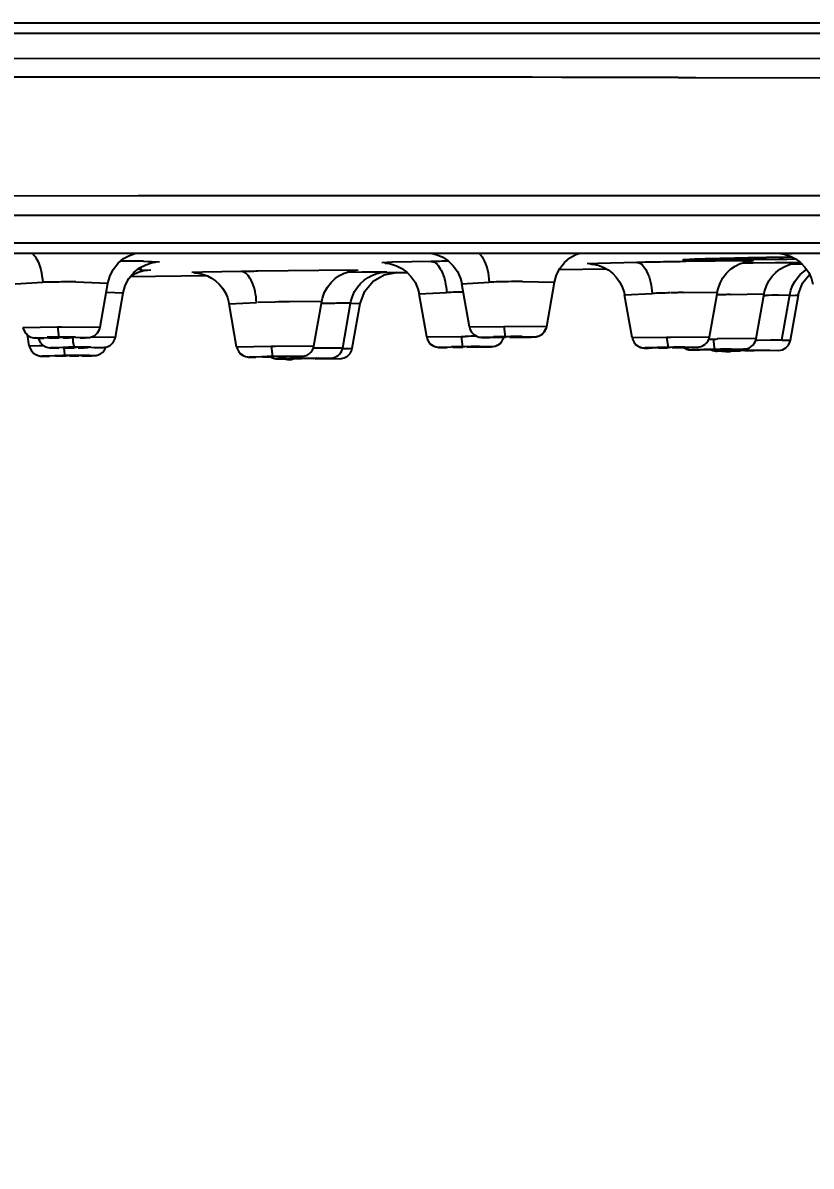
# Model space of a CAD drawing. Header units: millimetres. Extents: x 4625 to 5171, y -2661 to -1889.
# Drawn here: x 4986.53 to 4994.4, y -2126.77 to -2115.35 of the extents above; entities that cross this region are included whole.
import ezdxf

# ---------------------------------------------------------------- set-up
doc = ezdxf.new("R2010")
doc.units = ezdxf.units.MM
doc.header["$LTSCALE"] = 0.1
doc.layers.add('DIM', color=3, linetype='Continuous')
doc.styles.get("Standard").update_dxf_attribs({"font": 'arial.ttf'})
doc.dimstyles.new('ISO-25', dxfattribs={"dimtxt": 2.5, "dimasz": 2.5, "dimexe": 1.25, "dimexo": 0.625, "dimtad": 1, "dimlfac": 5, "dimtxsty": 'Standard', "dimcen": 2.5, "dimadec": 0, "dimazin": 0, "dimtfac": 1, "dimtmove": 0, "dimatfit": 3, "dimfxl": 0, "dimarcsym": 0})

# ---------------------------------------------------------------- blocks, each defined once
blk = doc.blocks.new('*D5')
at = {"layer": 'Defpoints', "color": 0}
for p in [(4952.761, -2117.08), (5002.107, -2117.079), (5002.107, -2136.937)]:
    blk.add_point(p, dxfattribs=at)
at = {"layer": 'DIM', "color": 0, "lineweight": -2}
for p, q in [((4952.761, -2117.705), (4952.761, -2138.187)), ((5002.107, -2117.704), (5002.107, -2138.187)), ((4956.761, -2136.937), (4998.107, -2136.937))]:
    blk.add_line(p, q, dxfattribs=at)
at = {"layer": 'DIM', "color": 0}
for points in [[(4956.761, -2136.271), (4956.761, -2137.604), (4952.761, -2136.937)], [(4998.107, -2136.271), (4998.107, -2137.604), (5002.107, -2136.937)]]:
    blk.add_solid(points, dxfattribs=at)
at = {"layer": 'DIM', "color": 0, "insert": (4977.434, -2134.27), "char_height": 4, "attachment_point": 5}
blk.add_mtext('197', dxfattribs=at)

msp = doc.modelspace()

# ---------------------------------------------------------------- linework, layer by layer
at = {"color": 7, "linetype": 'Continuous'}
for p, q in [((4953.2923, -2115.3532), (5001.576, -2115.3532)), ((5001.0551, -2115.4599), (4983.2471, -2115.4595)), ((4983.339, -2115.7104), (5001.2571, -2115.7051)), ((4993.0743, -2115.899), (4993.252, -2115.8992)), ((4993.252, -2115.8992), (4995.4231, -2115.9022)), ((4986.2954, -2117.0789), (4987.6827, -2117.0786)), ((4987.6827, -2117.0786), (4987.7777, -2117.0786)), ((4987.7777, -2117.0786), (4987.8517, -2117.0786)), ((4987.8517, -2117.0786), (4987.8802, -2117.0786)), ((4987.8802, -2117.0786), (4988.0616, -2117.0785)), ((4988.0616, -2117.0785), (4989.9665, -2117.078)), ((4989.9665, -2117.078), (4990.1809, -2117.078)), ((4990.1809, -2117.078), (4990.4236, -2117.0779)), ((4990.4236, -2117.0779), (4990.4793, -2117.0779)), ((4990.4793, -2117.0779), (4990.6224, -2117.0779)), ((4990.6224, -2117.0779), (4991.737, -2117.0777)), ((4991.737, -2117.0777), (4991.9584, -2117.0777)), ((4991.9584, -2117.0777), (4992.0156, -2117.0777)), ((4992.0156, -2117.0777), (4992.1507, -2117.0776)), ((4992.1507, -2117.0776), (4992.2363, -2117.0776)), ((4992.2363, -2117.0776), (4992.3631, -2117.0776)), ((4992.3631, -2117.0776), (4992.8197, -2117.0776)), ((4992.8197, -2117.0776), (4993.0335, -2117.0776)), ((4993.0335, -2117.0776), (4993.7869, -2117.0777)), ((4993.7869, -2117.0777), (4993.919, -2117.0777)), ((4993.919, -2117.0777), (4994.0196, -2117.0777)), ((4994.0196, -2117.0777), (4994.1373, -2117.0777)), ((4994.1373, -2117.0777), (4994.2219, -2117.0778)), ((4994.2219, -2117.0778), (4995.5026, -2117.0782)), ((4995.1371, -2117.2758), (4977.4343, -2117.276)), ((4980.2278, -2117.5494), (4995.0012, -2117.5494)), ((5001.5766, -2117.6558), (4953.292, -2117.6558)), ((4987.7366, -2117.7337), (4987.8965, -2117.741)), ((4987.862, -2117.7425), (4987.7858, -2117.7455)), ((4990.223, -2117.7446), (4990.1157, -2117.7496)), ((4990.6096, -2117.7362), (4990.223, -2117.7446)), ((4992.2738, -2117.7547), (4992.1662, -2117.7589)), ((4992.6607, -2117.7458), (4992.2738, -2117.7547)), ((4993.1517, -2117.7372), (4993.0932, -2117.7382)), ((4993.1496, -2117.7182), (4993.2084, -2117.7154)), ((4993.739, -2117.73), (4993.1517, -2117.7372)), ((4993.2084, -2117.7154), (4993.2203, -2117.715)), ((4993.2203, -2117.715), (4993.4029, -2117.7096)), ((4993.284, -2117.7226), (4994.0844, -2117.7134)), ((4993.4015, -2117.7097), (4993.3844, -2117.7101)), ((4993.4029, -2117.7096), (4993.6652, -2117.7036)), ((4993.664, -2117.7036), (4993.64, -2117.7041)), ((4993.6652, -2117.7036), (4993.9559, -2117.6978)), ((4993.8033, -2117.7544), (4993.7037, -2117.7562)), ((4993.7196, -2117.7354), (4993.8059, -2117.7325)), ((4993.8259, -2117.7318), (4993.739, -2117.73)), ((4993.82, -2117.7541), (4993.8033, -2117.7544)), ((4994.0432, -2117.7504), (4993.82, -2117.7541)), ((4994.126, -2117.6947), (4993.9553, -2117.6978)), ((4993.9553, -2117.6978), (4993.9559, -2117.6978)), ((4994.0844, -2117.7134), (4994.1601, -2117.7121)), ((4994.2158, -2117.6932), (4994.126, -2117.6947)), ((4994.1601, -2117.7121), (4994.2487, -2117.7106)), ((4994.2055, -2117.7481), (4994.1683, -2117.7486)), ((4994.1857, -2117.7519), (4994.2756, -2117.7491)), ((4994.2935, -2117.7483), (4994.2055, -2117.7481)), ((4994.2706, -2117.7493), (4994.2744, -2117.749)), ((4994.3148, -2117.7622), (4994.2993, -2117.7625)), ((4987.6009, -2117.8861), (4988.3634, -2117.8764)), ((4987.6129, -2117.8788), (4987.6446, -2117.8597)), ((4987.7021, -2117.8239), (4987.8088, -2117.8197)), ((4988.3249, -2117.8439), (4988.2175, -2117.8474)), ((4988.7113, -2117.8366), (4988.3249, -2117.8439)), ((4989.7899, -2117.8236), (4988.8778, -2117.834)), ((4989.9144, -2117.844), (4989.767, -2117.8459)), ((4989.7713, -2117.8284), (4989.8586, -2117.8258)), ((4989.8778, -2117.8252), (4989.7899, -2117.8236)), ((4990.0581, -2117.8446), (4990.1503, -2117.8424)), ((4990.1659, -2117.8418), (4990.077, -2117.8421)), ((4990.2618, -2117.8474), (4990.1027, -2117.85)), ((4990.2616, -2117.8474), (4990.3681, -2117.8454)), ((4991.887, -2117.8174), (4992.3551, -2117.8087)), ((4994.2776, -2117.7629), (4994.1999, -2117.7644)), ((4994.2993, -2117.7625), (4994.2776, -2117.7629)), ((4994.3177, -2117.9519), (4994.3864, -2117.8664)), ((4986.4544, -2117.9604), (4986.7288, -2117.9442)), ((4987.0614, -2117.9404), (4987.3806, -2117.9519)), ((4987.303, -2118.3918), (4987.3806, -2117.9519)), ((4987.5331, -2118.0493), (4987.5535, -2117.9772)), ((4987.5907, -2117.906), (4987.6133, -2117.8786)), ((4990.9137, -2117.9577), (4991.1884, -2117.9422)), ((4990.99, -2118.3901), (4990.9137, -2117.9577)), ((4991.52, -2117.9363), (4991.8399, -2117.9433)), ((4991.762, -2118.3851), (4991.8399, -2117.9433)), ((4987.367, -2118.0429), (4987.5337, -2118.0494)), ((4987.4559, -2118.4906), (4987.5337, -2118.0494)), ((4990.488, -2118.0599), (4990.7628, -2118.0461)), ((4990.5638, -2118.49), (4990.488, -2118.0599)), ((4992.5399, -2118.0691), (4992.815, -2118.0558)), ((4992.6153, -2118.4968), (4992.5399, -2118.0691)), ((4993.0631, -2118.0477), (4993.0005, -2118.0496)), ((4993.1262, -2118.0459), (4993.466, -2118.0415)), ((4993.3874, -2118.4877), (4993.466, -2118.0415)), ((4993.5304, -2118.0683), (4993.4674, -2118.0705)), ((4993.5928, -2118.0662), (4993.9333, -2118.0585)), ((4993.8543, -2118.5062), (4993.9333, -2118.0585)), ((4993.9313, -2118.0764), (4993.9452, -2118.0759)), ((4994.0753, -2118.0717), (4994.1897, -2118.0688)), ((4994.1106, -2118.5174), (4994.1897, -2118.0688)), ((4994.194, -2118.0751), (4994.2458, -2118.0733)), ((4994.1961, -2118.5211), (4994.2753, -2118.0721)), ((4994.2458, -2118.0733), (4994.2753, -2118.0721)), ((4988.5901, -2118.1578), (4988.8649, -2118.1465)), ((4988.6658, -2118.587), (4988.5901, -2118.1578)), ((4989.0512, -2118.1414), (4988.878, -2118.1463)), ((4989.1949, -2118.1379), (4989.1758, -2118.1384)), ((4989.5158, -2118.1343), (4989.1949, -2118.1379)), ((4989.4379, -2118.5796), (4989.5164, -2118.1343)), ((4989.8038, -2118.1516), (4989.689, -2118.1532)), ((4989.7252, -2118.5975), (4989.8038, -2118.1516)), ((4989.8995, -2118.1572), (4989.8063, -2118.1599)), ((4989.8208, -2118.6034), (4989.8995, -2118.1572)), ((4986.5311, -2118.3948), (4986.8756, -2118.3887)), ((4986.8756, -2118.3887), (4986.9167, -2118.3885)), ((4986.8756, -2118.3887), (4986.8894, -2118.492)), ((4986.9167, -2118.3885), (4987.303, -2118.3917)), ((4990.9901, -2118.3901), (4991.3343, -2118.384)), ((4991.3343, -2118.384), (4991.3756, -2118.3837)), ((4991.3343, -2118.384), (4991.3486, -2118.4872)), ((4991.3756, -2118.3837), (4991.762, -2118.3851)), ((4986.5953, -2118.5777), (4986.5763, -2118.4701)), ((4986.7906, -2118.5014), (4986.6555, -2118.4985)), ((4986.7078, -2118.5493), (4986.732, -2118.5733)), ((4986.7147, -2118.5008), (4986.7409, -2118.5011)), ((4986.7917, -2118.4972), (4986.8802, -2118.4985)), ((4986.9026, -2118.4944), (4986.8062, -2118.4961)), ((4986.8062, -2118.4961), (4986.8208, -2118.4967)), ((4986.9449, -2118.4916), (4986.8894, -2118.4919)), ((4986.9168, -2118.4943), (4986.9026, -2118.4944)), ((4987.0417, -2118.4958), (4986.9549, -2118.4945)), ((4986.9891, -2118.498), (4987.0272, -2118.4969)), ((4987.0272, -2118.4969), (4987.0126, -2118.4964)), ((4987.0287, -2118.5007), (4987.0311, -2118.541)), ((4987.0311, -2118.541), (4987.0424, -2118.5927)), ((4987.0565, -2118.4916), (4987.1807, -2118.4949)), ((4987.1034, -2118.4988), (4987.1301, -2118.4981)), ((4987.2188, -2118.4887), (4987.4558, -2118.4906)), ((4990.5639, -2118.4899), (4990.9078, -2118.4843)), ((4990.9078, -2118.4843), (4990.9492, -2118.4839)), ((4990.9078, -2118.4843), (4990.9226, -2118.5876)), ((4991.2497, -2118.4954), (4991.115, -2118.4937)), ((4991.1725, -2118.4953), (4991.1949, -2118.4954)), ((4991.2506, -2118.492), (4991.3395, -2118.4927)), ((4991.3611, -2118.4891), (4991.265, -2118.491)), ((4991.265, -2118.491), (4991.2796, -2118.4914)), ((4991.3284, -2118.5087), (4991.3323, -2118.4951)), ((4991.4041, -2118.4866), (4991.3486, -2118.4872)), ((4991.3756, -2118.489), (4991.3611, -2118.4891)), ((4991.3901, -2118.4926), (4991.4861, -2118.4907)), ((4991.5006, -2118.4897), (4991.4142, -2118.489)), ((4991.4861, -2118.4907), (4991.4716, -2118.4903)), ((4991.4858, -2118.4934), (4991.5521, -2118.4921)), ((4991.5157, -2118.4862), (4991.6401, -2118.4883)), ((4991.5521, -2118.4921), (4991.5847, -2118.4913)), ((4991.5789, -2118.4915), (4991.6058, -2118.4907)), ((4991.6012, -2118.4908), (4991.6226, -2118.49)), ((4991.6191, -2118.4902), (4991.6355, -2118.4894)), ((4992.6153, -2118.4967), (4992.6213, -2118.5184)), ((4992.6154, -2118.4967), (4992.959, -2118.491)), ((4992.959, -2118.4909), (4993.0005, -2118.4905)), ((4992.959, -2118.491), (4992.9743, -2118.5942)), ((4993.0005, -2118.4905), (4993.3873, -2118.4877)), ((4993.3866, -2118.5112), (4993.4258, -2118.5107)), ((4993.4258, -2118.5107), (4993.4535, -2118.5103)), ((4993.4258, -2118.5107), (4993.4292, -2118.5626)), ((4993.4535, -2118.5103), (4993.4674, -2118.5101)), ((4993.8543, -2118.5062), (4993.4674, -2118.5101)), ((4993.8516, -2118.5205), (4993.8716, -2118.5203)), ((4993.8716, -2118.5203), (4993.997, -2118.5186)), ((4993.997, -2118.5186), (4994.1106, -2118.5174)), ((4994.1142, -2118.5223), (4994.1663, -2118.5215)), ((4994.1663, -2118.5215), (4994.196, -2118.5211)), ((4994.1751, -2118.5715), (4994.1908, -2118.541)), ((4994.1908, -2118.541), (4994.196, -2118.5211)), ((4986.5954, -2118.5777), (4986.6942, -2118.5754)), ((4986.6162, -2118.6278), (4986.6366, -2118.6505)), ((4986.6942, -2118.5754), (4986.7312, -2118.5749)), ((4986.9319, -2118.5941), (4986.8079, -2118.5982)), ((4986.9409, -2118.6016), (4986.9478, -2118.6622)), ((4986.9445, -2118.5971), (4987.0332, -2118.5977)), ((4986.9478, -2118.6622), (4986.9541, -2118.6762)), ((4987.0095, -2118.6756), (4986.9541, -2118.6762)), ((4987.0551, -2118.5945), (4986.9589, -2118.5962)), ((4986.9589, -2118.5962), (4986.9735, -2118.5966)), ((4987.0573, -2118.6752), (4987.0095, -2118.6756)), ((4987.0979, -2118.5923), (4987.0424, -2118.5927)), ((4987.0695, -2118.5944), (4987.0551, -2118.5945)), ((4987.072, -2118.675), (4987.0573, -2118.6752)), ((4987.1017, -2118.6748), (4987.072, -2118.675)), ((4987.1211, -2118.6747), (4987.1017, -2118.6748)), ((4987.1945, -2118.5951), (4987.1079, -2118.5944)), ((4987.1419, -2118.5969), (4987.18, -2118.596)), ((4987.18, -2118.596), (4987.1654, -2118.5956)), ((4987.1993, -2118.6746), (4987.2456, -2118.6754)), ((4987.2095, -2118.5919), (4987.3338, -2118.5939)), ((4987.2463, -2118.5973), (4987.273, -2118.5967)), ((4987.25, -2118.6755), (4987.2624, -2118.6742)), ((4987.2608, -2118.6745), (4987.2819, -2118.6697)), ((4987.2624, -2118.6742), (4987.2833, -2118.6693)), ((4988.6658, -2118.587), (4988.6728, -2118.6113)), ((4988.6659, -2118.587), (4989.0098, -2118.5822)), ((4989.0098, -2118.5821), (4989.0512, -2118.5817)), ((4989.0098, -2118.5822), (4989.0247, -2118.6855)), ((4989.0512, -2118.5818), (4989.4378, -2118.5796)), ((4989.4338, -2118.5998), (4989.4864, -2118.5993)), ((4989.4864, -2118.5993), (4989.7251, -2118.5975)), ((4989.727, -2118.6044), (4989.7911, -2118.6037)), ((4989.7911, -2118.6037), (4989.8208, -2118.6034)), ((4989.7996, -2118.654), (4989.8155, -2118.6234)), ((4989.8155, -2118.6234), (4989.8208, -2118.6034)), ((4990.8126, -2118.5938), (4990.6885, -2118.5932)), ((4990.6921, -2118.5938), (4990.7042, -2118.594)), ((4990.7011, -2118.5939), (4990.7176, -2118.5941)), ((4990.7129, -2118.5941), (4990.734, -2118.5942)), ((4990.7279, -2118.5941), (4990.7664, -2118.5941)), ((4990.8242, -2118.5915), (4990.9136, -2118.5913)), ((4990.9343, -2118.5888), (4990.8386, -2118.5907)), ((4990.8386, -2118.5907), (4990.8532, -2118.5909)), ((4990.9136, -2118.5913), (4990.9238, -2118.5911)), ((4990.9781, -2118.5868), (4990.9226, -2118.5875)), ((4990.9492, -2118.5886), (4990.9343, -2118.5888)), ((4990.9641, -2118.5909), (4991.0598, -2118.589)), ((4991.0742, -2118.5882), (4990.9883, -2118.5883)), ((4991.0598, -2118.589), (4991.0453, -2118.5888)), ((4991.06, -2118.5908), (4991.1529, -2118.5889)), ((4991.0897, -2118.5857), (4991.2144, -2118.5864)), ((4991.1529, -2118.5889), (4991.1848, -2118.588)), ((4991.1748, -2118.5883), (4991.198, -2118.5876)), ((4991.1921, -2118.5878), (4991.2083, -2118.5871)), ((4991.2053, -2118.5873), (4991.2165, -2118.5867)), ((4991.2154, -2118.5867), (4991.2262, -2118.5858)), ((4992.7394, -2118.6003), (4992.7468, -2118.6004)), ((4992.865, -2118.5994), (4992.7406, -2118.6)), ((4992.7793, -2118.6003), (4992.8142, -2118.6)), ((4992.8755, -2118.5977), (4992.9654, -2118.5968)), ((4992.9852, -2118.595), (4992.8898, -2118.597)), ((4992.8898, -2118.597), (4992.9043, -2118.597)), ((4993.0297, -2118.5933), (4992.9743, -2118.5942)), ((4993.0005, -2118.5947), (4992.9852, -2118.595)), ((4993.0159, -2118.5961), (4993.1112, -2118.594)), ((4993.0401, -2118.5942), (4993.0259, -2118.5945)), ((4993.1255, -2118.5934), (4993.0401, -2118.5942)), ((4993.1112, -2118.594), (4993.0967, -2118.594)), ((4993.1103, -2118.5953), (4993.1873, -2118.5936)), ((4993.1415, -2118.5916), (4993.2664, -2118.5909)), ((4993.1873, -2118.5936), (4993.2246, -2118.5927)), ((4993.1939, -2118.6192), (4993.203, -2118.6198)), ((4993.203, -2118.6198), (4993.2184, -2118.6199)), ((4993.3324, -2118.6183), (4993.2079, -2118.6197)), ((4993.2184, -2118.6199), (4993.2886, -2118.619)), ((4993.2246, -2118.5927), (4993.2502, -2118.5919)), ((4993.3424, -2118.6171), (4993.4326, -2118.6158)), ((4993.4518, -2118.6144), (4993.3567, -2118.6165)), ((4993.3567, -2118.6165), (4993.3712, -2118.6164)), ((4993.4213, -2118.6249), (4993.4378, -2118.6294)), ((4993.4292, -2118.5626), (4993.4349, -2118.6001)), ((4993.4349, -2118.6001), (4993.4415, -2118.614)), ((4993.4969, -2118.6129), (4993.4415, -2118.6139)), ((4993.4674, -2118.6141), (4993.4518, -2118.6144)), ((4993.4642, -2118.6317), (4993.5774, -2118.6298)), ((4993.5875, -2118.6286), (4993.4687, -2118.6324)), ((4993.483, -2118.6149), (4993.5781, -2118.6127)), ((4993.5073, -2118.6134), (4993.4928, -2118.6137)), ((4993.5924, -2118.6122), (4993.5073, -2118.6134)), ((4993.5189, -2118.6309), (4993.5498, -2118.6356)), ((4993.5499, -2118.6356), (4993.5961, -2118.6346)), ((4993.5623, -2118.6139), (4993.6741, -2118.6114)), ((4993.5781, -2118.6127), (4993.5637, -2118.6128)), ((4993.6978, -2118.6262), (4993.5875, -2118.6286)), ((4993.5986, -2118.6288), (4993.661, -2118.6278)), ((4993.6086, -2118.6108), (4993.7336, -2118.6094)), ((4993.7079, -2118.6263), (4993.6129, -2118.6284)), ((4993.6129, -2118.6284), (4993.6274, -2118.6282)), ((4993.661, -2118.6278), (4993.689, -2118.6272)), ((4993.6741, -2118.6114), (4993.7135, -2118.6103)), ((4993.6909, -2118.6114), (4993.6978, -2118.6262)), ((4993.7532, -2118.625), (4993.6978, -2118.6262)), ((4993.7236, -2118.6259), (4993.7079, -2118.6263)), ((4993.7135, -2118.6103), (4993.7289, -2118.6098)), ((4993.7394, -2118.6262), (4993.8344, -2118.6241)), ((4993.7637, -2118.6252), (4993.749, -2118.6255)), ((4993.865, -2118.6228), (4993.7532, -2118.625)), ((4993.8486, -2118.6236), (4993.7637, -2118.6252)), ((4993.8167, -2118.6249), (4993.9279, -2118.6224)), ((4993.8344, -2118.6241), (4993.8199, -2118.6243)), ((4994.0755, -2118.6244), (4993.8248, -2118.6297)), ((4993.865, -2118.6228), (4993.9901, -2118.6207)), ((4986.8436, -2118.6777), (4986.7197, -2118.681)), ((4986.8559, -2118.6795), (4986.9449, -2118.6795)), ((4986.9446, -2118.6775), (4986.8703, -2118.6789)), ((4986.8703, -2118.6789), (4986.8849, -2118.679)), ((4986.9663, -2118.6773), (4986.9446, -2118.6775)), ((4986.9449, -2118.6795), (4986.9555, -2118.6793)), ((4986.9809, -2118.6771), (4986.9663, -2118.6773)), ((4986.9954, -2118.6792), (4987.0914, -2118.6776)), ((4987.1058, -2118.6769), (4987.0434, -2118.6766)), ((4987.0914, -2118.6776), (4987.0801, -2118.6774)), ((4987.1183, -2118.6788), (4987.1756, -2118.6778)), ((4987.1756, -2118.6778), (4987.2162, -2118.6769)), ((4988.9148, -2118.6898), (4988.7907, -2118.6902)), ((4988.8152, -2118.6906), (4988.8583, -2118.6904)), ((4988.9262, -2118.6883), (4989.0157, -2118.6877)), ((4989.0362, -2118.6861), (4988.9405, -2118.6878)), ((4988.9405, -2118.6878), (4988.9551, -2118.6878)), ((4989.0801, -2118.6846), (4989.0247, -2118.6854)), ((4989.0512, -2118.6858), (4989.0362, -2118.6861)), ((4989.0661, -2118.6871), (4989.1618, -2118.6854)), ((4989.0903, -2118.6854), (4989.0766, -2118.6857)), ((4989.2017, -2118.7062), (4989.0833, -2118.7088)), ((4989.0833, -2118.7088), (4989.1241, -2118.7085)), ((4989.1762, -2118.6848), (4989.0903, -2118.6854)), ((4989.0993, -2118.7088), (4989.2344, -2118.7071)), ((4989.1318, -2118.7083), (4989.1738, -2118.7149)), ((4989.1618, -2118.6854), (4989.1473, -2118.6854)), ((4989.1739, -2118.7149), (4989.2198, -2118.7141)), ((4989.179, -2118.7148), (4989.1739, -2118.7149)), ((4989.1918, -2118.6833), (4989.3165, -2118.6828)), ((4989.3121, -2118.7044), (4989.2017, -2118.7062)), ((4989.2134, -2118.7067), (4989.2265, -2118.7067)), ((4989.2225, -2118.6854), (4989.2653, -2118.6845)), ((4989.3234, -2118.7047), (4989.2278, -2118.7063)), ((4989.2278, -2118.7063), (4989.2423, -2118.7062)), ((4989.2653, -2118.6845), (4989.2952, -2118.6838)), ((4989.3045, -2118.6853), (4989.3121, -2118.7045)), ((4989.3675, -2118.7036), (4989.3121, -2118.7044)), ((4989.3384, -2118.7044), (4989.3234, -2118.7047)), ((4989.3535, -2118.7049), (4989.4491, -2118.7033)), ((4989.3777, -2118.7039), (4989.3638, -2118.7042)), ((4989.4792, -2118.702), (4989.3675, -2118.7036)), ((4989.4634, -2118.7029), (4989.3777, -2118.7039)), ((4989.4491, -2118.7033), (4989.4345, -2118.7034)), ((4989.4352, -2118.7041), (4989.5166, -2118.7027)), ((4989.6996, -2118.7067), (4989.4491, -2118.7106)), ((4989.4792, -2118.702), (4989.604, -2118.7008)), ((4989.5166, -2118.7027), (4989.5888, -2118.7013)), ((4989.5888, -2118.7013), (4989.6001, -2118.701))]:
    msp.add_line(p, q, dxfattribs=at)
for points in [[(4987.3801, -2117.9519), (4987.398, -2117.8855), (4987.4334, -2117.8146), (4987.4811, -2117.7546), (4987.5366, -2117.7078), (4987.5947, -2117.6751), (4987.6484, -2117.6558)], [(4987.5532, -2117.9775), (4987.5904, -2117.9061), (4987.6399, -2117.8463), (4987.6973, -2117.8001), (4987.758, -2117.768), (4987.8146, -2117.7496), (4987.8489, -2117.7433), (4987.8567, -2117.7424)], [(4990.154, -2117.7522), (4990.1499, -2117.752), (4990.1524, -2117.7522), (4990.1716, -2117.7542), (4990.2111, -2117.7618), (4990.2621, -2117.7787), (4990.315, -2117.8056), (4990.3649, -2117.842), (4990.4098, -2117.8885), (4990.4473, -2117.944), (4990.4752, -2118.008), (4990.4883, -2118.0598)], [(4990.6156, -2117.6558), (4990.621, -2117.6566), (4990.669, -2117.6697), (4990.7232, -2117.6937), (4990.778, -2117.7297), (4990.8286, -2117.7782), (4990.8704, -2117.8372), (4990.9007, -2117.9049), (4990.9141, -2117.9576)], [(4991.8394, -2117.9433), (4991.8574, -2117.8769), (4991.8922, -2117.8068), (4991.939, -2117.7474), (4991.9937, -2117.7006), (4992.0519, -2117.6673), (4992.0835, -2117.6558)], [(4992.1921, -2117.7603), (4992.1933, -2117.7604), (4992.2085, -2117.7614), (4992.2436, -2117.7666), (4992.2865, -2117.7776), (4992.331, -2117.7953), (4992.3755, -2117.8201), (4992.4181, -2117.8523), (4992.457, -2117.8919), (4992.4903, -2117.9379), (4992.5168, -2117.9893), (4992.5353, -2118.0457), (4992.5402, -2118.069)], [(4993.4655, -2118.0414), (4993.4725, -2118.0094), (4993.4933, -2117.9511), (4993.5222, -2117.8989), (4993.5578, -2117.853), (4993.5986, -2117.8145), (4993.6428, -2117.7837), (4993.6886, -2117.7604), (4993.7336, -2117.7447), (4993.772, -2117.7362), (4993.7962, -2117.733), (4993.8017, -2117.7325)], [(4994.092, -2117.6558), (4994.1037, -2117.6571), (4994.143, -2117.6648), (4994.1935, -2117.6817), (4994.2461, -2117.7085), (4994.2958, -2117.745), (4994.3406, -2117.7915), (4994.378, -2117.8469), (4994.4058, -2117.9109), (4994.4188, -2117.9628)], [(4994.1325, -2117.7884), (4994.1754, -2117.7699), (4994.2163, -2117.7578)], [(4994.2163, -2117.7578), (4994.2513, -2117.7514), (4994.2706, -2117.7493)], [(4987.6446, -2117.8597), (4987.6935, -2117.8391), (4987.7376, -2117.8271), (4987.7672, -2117.8223), (4987.7756, -2117.8215)], [(4988.2443, -2117.8487), (4988.241, -2117.8486), (4988.2432, -2117.8487), (4988.2613, -2117.8501), (4988.2949, -2117.8552), (4988.3335, -2117.865), (4988.3741, -2117.8804), (4988.4153, -2117.902), (4988.4554, -2117.9299), (4988.4926, -2117.9641), (4988.5254, -2118.0036), (4988.5528, -2118.0477), (4988.574, -2118.0959), (4988.5885, -2118.1475), (4988.5905, -2118.1577)], [(4989.5158, -2118.1343), (4989.523, -2118.1021), (4989.544, -2118.0437), (4989.573, -2117.9915), (4989.6089, -2117.9457), (4989.6499, -2117.9073), (4989.6943, -2117.8766), (4989.7404, -2117.8535), (4989.7855, -2117.8379), (4989.8244, -2117.8295), (4989.8496, -2117.8263), (4989.8551, -2117.8259)], [(4989.8711, -2117.9936), (4989.9036, -2117.9553), (4989.9396, -2117.9227), (4989.9779, -2117.8961), (4990.0173, -2117.8753), (4990.0566, -2117.86), (4990.0944, -2117.8499), (4990.1275, -2117.8444), (4990.1461, -2117.8427), (4990.1504, -2117.8424)], [(4990.0281, -2117.9342), (4990.1405, -2117.8697), (4990.2616, -2117.8474)], [(4991.8396, -2117.9432), (4991.8599, -2117.8707), (4991.8879, -2117.8173)], [(4993.9328, -2118.0584), (4993.9377, -2118.0346), (4993.9558, -2117.9791), (4993.9813, -2117.9287), (4994.0131, -2117.884), (4994.0499, -2117.8453), (4994.0902, -2117.8134), (4994.1325, -2117.7884)], [(4994.239, -2117.937), (4994.2647, -2117.9004), (4994.2938, -2117.8677), (4994.3254, -2117.8395), (4994.3576, -2117.8167)], [(4989.899, -2118.1571), (4989.9445, -2118.0329), (4990.0281, -2117.9342)], [(4994.1892, -2118.0687), (4994.2008, -2118.021), (4994.2175, -2117.9773), (4994.239, -2117.937)], [(4994.2747, -2118.072), (4994.2771, -2118.0598), (4994.3177, -2117.9519)], [(4989.8033, -2118.1515), (4989.8061, -2118.137), (4989.8215, -2118.0848), (4989.8434, -2118.0368), (4989.8711, -2117.9936)], [(4986.531, -2118.3948), (4986.5368, -2118.4163), (4986.5538, -2118.4476), (4986.5763, -2118.4699)], [(4986.5366, -2118.4156), (4986.5533, -2118.4469), (4986.5799, -2118.4737), (4986.6107, -2118.4904), (4986.6358, -2118.497), (4986.6497, -2118.4986), (4986.6612, -2118.4993), (4986.675, -2118.4999), (4986.6927, -2118.5004), (4986.7147, -2118.5008)], [(4987.1301, -2118.4981), (4987.1517, -2118.4974), (4987.1687, -2118.4967), (4987.1819, -2118.4958), (4987.1949, -2118.4944), (4987.2175, -2118.4894), (4987.2488, -2118.4744), (4987.2773, -2118.4483), (4987.2961, -2118.4161), (4987.303, -2118.3917)], [(4990.9901, -2118.3901), (4990.9956, -2118.4109), (4991.0113, -2118.4407), (4991.0348, -2118.4658), (4991.0624, -2118.4826), (4991.0879, -2118.4909), (4991.1042, -2118.4933), (4991.1141, -2118.494), (4991.1243, -2118.4945), (4991.1371, -2118.4948), (4991.1531, -2118.4951), (4991.1725, -2118.4953)], [(4991.6329, -2118.4895), (4991.6439, -2118.4888), (4991.6566, -2118.4873), (4991.6807, -2118.4813), (4991.7112, -2118.4654), (4991.7384, -2118.4391), (4991.7559, -2118.4073), (4991.762, -2118.3851)], [(4991.6355, -2118.4894), (4991.6461, -2118.4886), (4991.6611, -2118.4866), (4991.6864, -2118.4791), (4991.7136, -2118.4637), (4991.7376, -2118.44), (4991.7548, -2118.4102), (4991.7552, -2118.4086)], [(4986.6839, -2118.495), (4986.6908, -2118.5194), (4986.7078, -2118.5493)], [(4987.273, -2118.5967), (4987.2952, -2118.5961), (4987.3129, -2118.5955), (4987.3266, -2118.5949), (4987.3373, -2118.5943), (4987.3498, -2118.5929), (4987.3742, -2118.5869), (4987.4049, -2118.571), (4987.4321, -2118.5447), (4987.4497, -2118.5129), (4987.4558, -2118.4906)], [(4990.5638, -2118.4899), (4990.5705, -2118.5136), (4990.5864, -2118.5425), (4990.6083, -2118.5654), (4990.6335, -2118.5812), (4990.6583, -2118.59), (4990.6765, -2118.5929), (4990.6857, -2118.5935)], [(4990.5639, -2118.49), (4990.5699, -2118.512), (4990.5852, -2118.5407), (4990.6064, -2118.5638), (4990.6311, -2118.5801), (4990.6559, -2118.5894), (4990.6751, -2118.5928), (4990.6847, -2118.5935), (4990.6938, -2118.5938)], [(4991.2263, -2118.5858), (4991.246, -2118.582), (4991.2696, -2118.5727), (4991.2926, -2118.5575), (4991.3131, -2118.5358), (4991.3287, -2118.508)], [(4991.2457, -2118.582), (4991.2689, -2118.5731), (4991.2919, -2118.5582), (4991.3125, -2118.5366), (4991.3284, -2118.5087)], [(4992.6213, -2118.5184), (4992.6351, -2118.5453), (4992.6536, -2118.5669), (4992.6748, -2118.5826), (4992.6973, -2118.5931), (4992.7182, -2118.5984), (4992.7324, -2118.6), (4992.7401, -2118.6003)], [(4992.6213, -2118.5185), (4992.6357, -2118.5461), (4992.6545, -2118.5676), (4992.6759, -2118.5832), (4992.6986, -2118.5935), (4992.7196, -2118.5986), (4992.7332, -2118.6)], [(4993.2502, -2118.5919), (4993.2591, -2118.5915), (4993.2662, -2118.5912), (4993.273, -2118.5908), (4993.2853, -2118.5892), (4993.3036, -2118.5846), (4993.3228, -2118.5764), (4993.3417, -2118.5641), (4993.3589, -2118.5476), (4993.3731, -2118.5273), (4993.3832, -2118.5043), (4993.3873, -2118.4877)], [(4993.7289, -2118.6098), (4993.7342, -2118.6096), (4993.7398, -2118.6092), (4993.7516, -2118.6078), (4993.7685, -2118.6038), (4993.7859, -2118.5969), (4993.8031, -2118.5867), (4993.8192, -2118.5732), (4993.8333, -2118.5566), (4993.8444, -2118.5374), (4993.8522, -2118.5159), (4993.8543, -2118.5062)], [(4986.5954, -2118.5777), (4986.6013, -2118.5995), (4986.6162, -2118.6279)], [(4986.6366, -2118.6505), (4986.6601, -2118.6665), (4986.6842, -2118.6763), (4986.7042, -2118.6803), (4986.715, -2118.6812), (4986.7228, -2118.6814), (4986.7323, -2118.6816), (4986.7442, -2118.6818), (4986.7588, -2118.6818), (4986.7978, -2118.6819)], [(4986.732, -2118.5733), (4986.7594, -2118.5889), (4986.7843, -2118.5963), (4986.7995, -2118.5983), (4986.8088, -2118.5989), (4986.8189, -2118.5993), (4986.8317, -2118.5996), (4986.8478, -2118.5998), (4986.8897, -2118.6002)], [(4987.2162, -2118.6769), (4987.2304, -2118.6764), (4987.2412, -2118.676), (4987.25, -2118.6755)], [(4987.2833, -2118.6693), (4987.3056, -2118.6594), (4987.3273, -2118.6439), (4987.3464, -2118.6224), (4987.3609, -2118.5954), (4987.3624, -2118.5898)], [(4988.6728, -2118.6113), (4988.6883, -2118.6393), (4988.7082, -2118.6607), (4988.7307, -2118.6759), (4988.7541, -2118.6853), (4988.7749, -2118.6895), (4988.7855, -2118.6903), (4988.7913, -2118.6905), (4988.7975, -2118.6905), (4988.8152, -2118.6906)], [(4988.6728, -2118.6113), (4988.6877, -2118.6386), (4988.7073, -2118.66), (4988.7295, -2118.6752), (4988.7526, -2118.6849), (4988.7735, -2118.6893), (4988.7848, -2118.6903), (4988.785, -2118.6903)], [(4989.2952, -2118.6838), (4989.3056, -2118.6835), (4989.3135, -2118.6832), (4989.32, -2118.6829), (4989.3298, -2118.682), (4989.3483, -2118.6783), (4989.3684, -2118.6708), (4989.3883, -2118.6589), (4989.4066, -2118.6426), (4989.4221, -2118.6219), (4989.4332, -2118.5978), (4989.4378, -2118.5796)], [(4989.6001, -2118.701), (4989.604, -2118.7009), (4989.6078, -2118.7007), (4989.616, -2118.7), (4989.6305, -2118.6975), (4989.6464, -2118.6927), (4989.663, -2118.6849), (4989.6787, -2118.6745), (4989.6931, -2118.6614), (4989.7057, -2118.6456), (4989.716, -2118.6271), (4989.7233, -2118.606), (4989.7251, -2118.5975)], [(4989.6997, -2118.7067), (4989.7402, -2118.6992), (4989.7743, -2118.6805), (4989.7996, -2118.654)], [(4992.7468, -2118.6004), (4992.7553, -2118.6004), (4992.7793, -2118.6003)], [(4993.1313, -2118.5949), (4993.1349, -2118.5978), (4993.1553, -2118.6092), (4993.1759, -2118.6162), (4993.1939, -2118.6192)], [(4993.1316, -2118.5949), (4993.1378, -2118.5998), (4993.159, -2118.6108), (4993.1799, -2118.6171), (4993.1967, -2118.6194)], [(4993.4034, -2118.6171), (4993.405, -2118.618), (4993.4216, -2118.6251)], [(4993.4378, -2118.6294), (4993.452, -2118.6313), (4993.4605, -2118.6317), (4993.4642, -2118.6317)], [(4994.0756, -2118.6244), (4994.116, -2118.6168), (4994.1499, -2118.5979), (4994.1751, -2118.5715)], [(4989.0055, -2118.6866), (4989.008, -2118.6885), (4989.0252, -2118.6979), (4989.0424, -2118.7041), (4989.0586, -2118.7076), (4989.0706, -2118.7087), (4989.0756, -2118.7089), (4989.0788, -2118.7089), (4989.0823, -2118.7089), (4989.0993, -2118.7088)]]:
    msp.add_lwpolyline(points, dxfattribs=at)
for centre, radius, start, end in [((4988.0809, -4934.273), 2818.3784, 89.8984883, 90.087951), ((4987.5077, -2143.9946), 26.2619, 89.50043, 89.99316), ((4991.4059, -2163.5696), 45.8403, 90.85803, 90.99532), ((4991.0464, -2140.0202), 22.2882, 90.69556, 90.84045), ((4993.71, -2169.8955), 52.1602, 90.97009, 91.15267), ((4995.2488, -2251.7815), 134.0606, 90.921306, 91.034994), ((4993.8456, -2136.0463), 18.342, 91.44084, 91.96011), ((4994.8645, -2175.1829), 57.4919, 91.220457, 91.45814), ((4995.9512, -2225.6324), 107.9531, 91.059379, 91.214022), ((4994.8201, -2167.1277), 49.3835, 90.75619, 90.90134), ((4994.216, -2104.9401), 12.716, 269.72388, 269.98669), ((4987.648, -2129.1382), 11.3216, 89.63491, 89.81716), ((4989.7392, -2179.4522), 61.6242, 90.801256, 90.955725), ((4990.7019, -2177.8625), 60.0237, 90.596529, 90.751712), ((4987.0129, -2129.2532), 11.3125, 90.96889, 91.43905), ((4987.0769, -2132.89), 14.9499, 90.61399, 90.97844), ((4987.0383, -2130.9837), 13.0433, 89.89838, 90.53401), ((4991.5804, -2131.426), 13.4894, 91.27109, 91.66521), ((4991.6925, -2136.3671), 18.4318, 90.98527, 91.27884), ((4991.618, -2132.6483), 14.7123, 90.38161, 90.94405), ((4991.3833, -2137.6774), 19.6411, 91.53991, 91.81039), ((4991.619, -2146.4085), 28.3754, 91.39435, 91.54194), ((4993.5968, -2139.1687), 21.1274, 91.63705, 92.12076), ((4993.6637, -2137.935), 19.8964, 91.54822, 91.72992), ((4994.3031, -2139.8414), 21.7867, 91.86828, 92.03242), ((4995.293, -2157.4903), 39.4375, 91.76943, 91.95862), ((4990.2223, -2165.066), 46.9393, 91.27747, 91.42961), ((4991.391, -2192.1302), 73.9965, 91.317975, 91.449488), ((4986.9999, -2132.2055), 13.714, 90.46164, 90.94589), ((4986.8319, -2115.5349), 2.9641, 270.9323, 271.14857), ((4986.8649, -2110.0442), 8.4548, 270.44669, 270.84148), ((4987.0012, -2121.4396), 2.9455, 90.90039, 91.14902), ((4986.9953, -2132.2242), 13.7328, 89.74451, 90.21007), ((4991.4316, -2173.5016), 55.0198, 90.38145, 90.50234), ((4991.5374, -2135.2055), 16.7194, 90.64697, 91.04575), ((4991.274, -2114.8863), 3.607, 271.04045, 271.21056), ((4991.4764, -2122.0585), 3.5701, 90.999, 91.21124), ((4991.532, -2135.1845), 16.6983, 90.05576, 90.4388), ((4987.221, -2136.7003), 18.1084, 90.56511, 90.91469), ((4986.9694, -2114.6568), 3.9415, 270.92709, 271.08481), ((4986.9747, -2107.3853), 11.2129, 270.55766, 270.85483), ((4987.1688, -2122.5002), 3.9063, 90.89399, 91.08535), ((4987.2185, -2136.8431), 18.2512, 90.02826, 90.37867), ((4987.1797, -2128.7645), 10.0899, 89.88836, 90.3325), ((4991.2707, -2143.0957), 24.5106, 90.81376, 91.07193), ((4991.0849, -2123.869), 5.2816, 91.04891, 91.19695), ((4991.2706, -2143.3664), 24.7813, 90.41806, 90.67627), ((4993.629, -2154.8983), 36.31, 91.03316, 91.20738), ((4993.634, -2155.4005), 36.8122, 90.76659, 90.94049), ((4994.5251, -2172.5783), 53.9752, 91.15037, 91.26755), ((4994.5376, -2173.4092), 54.8062, 90.97126, 91.0881), ((4992.8101, -2079.032), 39.6052, 271.01335, 271.1268), ((4987.2725, -2146.0899), 27.4156, 90.66547, 90.89635), ((4987.1103, -2124.5869), 5.9107, 90.87976, 91.00869), ((4987.0962, -2123.6451), 4.9688, 90.6086, 90.88419), ((4986.9706, -2108.7428), 9.9371, 270.87509, 271.32317), ((4989.6446, -2160.6455), 41.9647, 90.84635, 90.99715), ((4989.6478, -2161.1354), 42.4545, 90.61536, 90.76611), ((4988.781, -2087.9285), 30.7819, 270.63855, 270.78428), ((4989.1432, -2109.9349), 8.7722, 270.54433, 271.04472)]:
    msp.add_arc(centre, radius, start, end, dxfattribs=at)
for points, knots in [([(4986.6246, -2117.6543), (4986.6397, -2117.6668), (4986.7031, -2117.752), (4986.7219, -2117.86), (4986.7288, -2117.9442)], [0, 0, 0, 0, 0.1880033, 1, 1, 1, 1]), ([(4990.6096, -2117.7362), (4990.6537, -2117.7367), (4990.7409, -2117.8581), (4990.7563, -2117.9703), (4990.7628, -2118.0461)], [0, 0, 0, 0, 0.3666915, 1, 1, 1, 1]), ([(4991.0877, -2117.6556), (4991.1022, -2117.6687), (4991.1626, -2117.7537), (4991.1814, -2117.8596), (4991.1884, -2117.9422)], [0, 0, 0, 0, 0.19122, 1, 1, 1, 1]), ([(4992.6607, -2117.7458), (4992.7048, -2117.7458), (4992.7929, -2117.8675), (4992.8083, -2117.9798), (4992.815, -2118.0558)], [0, 0, 0, 0, 0.3658431, 1, 1, 1, 1]), ([(4993.2062, -2117.7155), (4993.1793, -2117.7165), (4993.046, -2117.7252), (4993.2312, -2117.7228), (4993.284, -2117.7226)], [0, 0, 0, 0, 0.3378182, 1, 1, 1, 1]), ([(4993.2121, -2117.7152), (4993.2111, -2117.7153), (4993.2092, -2117.7154), (4993.2072, -2117.7154), (4993.2062, -2117.7155)], [0, 0, 0, 0, 0.5040751, 1, 1, 1, 1]), ([(4993.2182, -2117.715), (4993.2172, -2117.7151), (4993.2152, -2117.7151), (4993.2131, -2117.7152), (4993.2121, -2117.7152)], [0, 0, 0, 0, 0.5039356, 1, 1, 1, 1]), ([(4988.8649, -2118.1465), (4988.8585, -2118.0705), (4988.8434, -2117.9582), (4988.7554, -2117.8366), (4988.7113, -2117.8366)], [0, 0, 0, 0, 0.6339994, 1, 1, 1, 1]), ([(4992.9654, -2118.5968), (4992.967, -2118.5968), (4992.9703, -2118.5967), (4992.9735, -2118.5966), (4992.9751, -2118.5966)], [0, 0, 0, 0, 0.4935886, 1, 1, 1, 1]), ([(4993.4326, -2118.6158), (4993.4342, -2118.6157), (4993.4373, -2118.6156), (4993.4404, -2118.6156), (4993.442, -2118.6155)], [0, 0, 0, 0, 0.493794, 1, 1, 1, 1]), ([(4993.689, -2118.6272), (4993.6905, -2118.6271), (4993.6936, -2118.6271), (4993.6967, -2118.627), (4993.6982, -2118.627)], [0, 0, 0, 0, 0.4939177, 1, 1, 1, 1]), ([(4987.0801, -2118.6774), (4987.0795, -2118.6774), (4987.0785, -2118.6774), (4987.0774, -2118.6774), (4987.0769, -2118.6774)], [0, 0, 0, 0, 0.483085, 1, 1, 1, 1]), ([(4989.0157, -2118.6877), (4989.0174, -2118.6876), (4989.0207, -2118.6876), (4989.0241, -2118.6875), (4989.0258, -2118.6875)], [0, 0, 0, 0, 0.4933453, 1, 1, 1, 1]), ([(4989.3031, -2118.7056), (4989.3048, -2118.7056), (4989.3081, -2118.7056), (4989.3114, -2118.7055), (4989.3131, -2118.7055)], [0, 0, 0, 0, 0.4934432, 1, 1, 1, 1])]:
    msp.add_open_spline(points, degree=3, knots=knots, dxfattribs=at)

# ---------------------------------------------------------------- dimensions: what is measured, and where the dimension line sits
at = {"layer": 'DIM'}
dim = msp.add_linear_dim(base=(5002.1073, -2136.9375), p1=(4952.7608, -2117.08), p2=(5002.1073, -2117.079), text='197', dimstyle='ISO-25', override={"dimtxt": 4, "dimasz": 4, "dimlfac": 4, "dimadec": 1, "dimfxl": 1.25}, dxfattribs=at)
dim.commit()
dim.dimension.update_dxf_attribs({"geometry": '*D5', "text_midpoint": (4977.4341, -2134.2702)})

doc.saveas('drawing.dxf')
